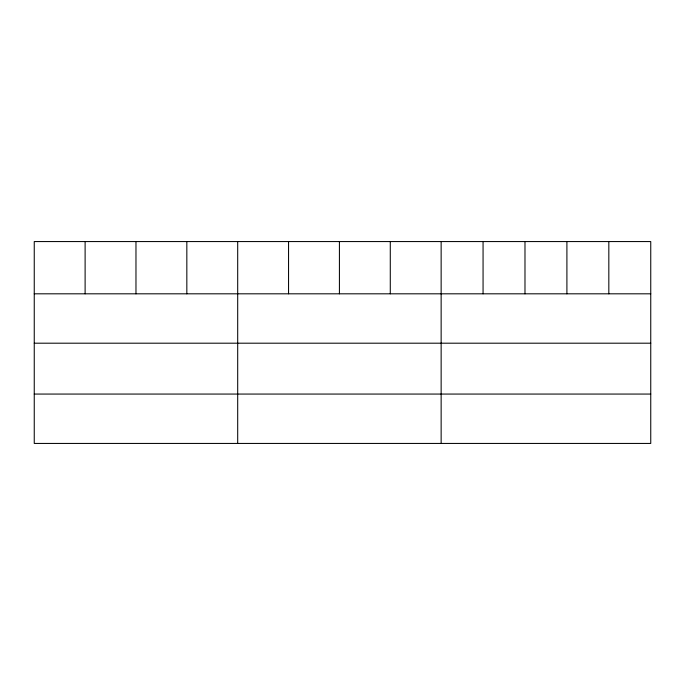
<?xml version="1.0" encoding="UTF-8"?>
<svg xmlns="http://www.w3.org/2000/svg" width="685" height="685" viewBox="0 0 685 685"><rect width="100%" height="100%" fill="white"/><g stroke="black" fill="none" stroke-linecap="round" stroke-linejoin="round"><path stroke-width="1.03" d="M650.75 343.194L650.75 241.565L34.25 241.565L34.25 443.435L650.75 443.435L650.75 343.194L34.25 343.194M34.25 293.814L650.75 293.814M34.25 394.063L650.75 394.063M608.828 241.565L608.828 293.814M566.906 241.565L566.906 293.814M524.984 241.565L524.984 293.814M483.062 241.565L483.062 293.814M441.14 241.565L441.14 443.435M390.279 241.565L390.279 293.814M339.417 241.565L339.417 293.814M288.556 241.565L288.556 293.814M237.695 241.565L237.695 443.435M186.834 241.565L186.834 293.814M135.972 241.565L135.972 293.814M85.111 241.565L85.111 293.814"/></g></svg>
